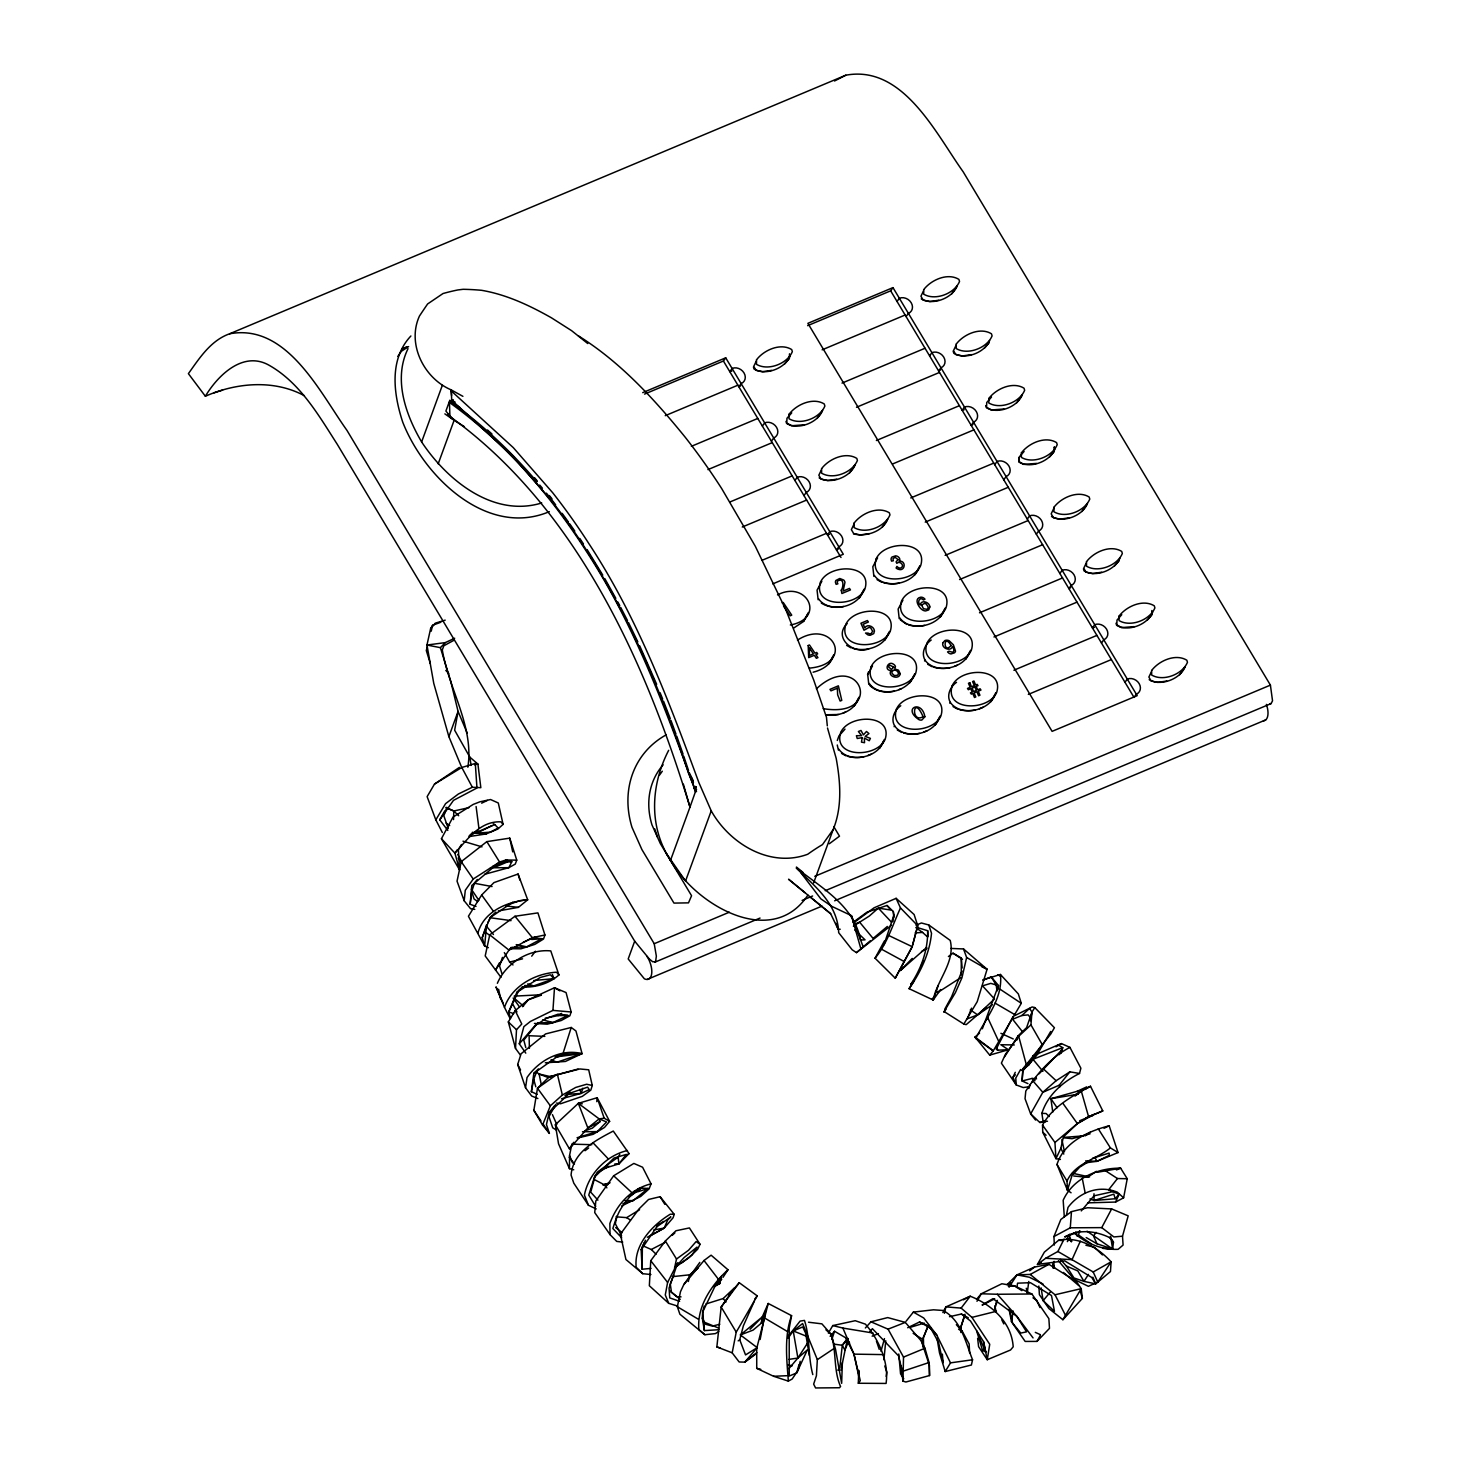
<?xml version="1.0" encoding="UTF-8"?>
<svg xmlns="http://www.w3.org/2000/svg" width="1461" height="1461" viewBox="0 0 1461 1461"><rect width="100%" height="100%" fill="white"/><g stroke="black" fill="none" stroke-linecap="round" stroke-linejoin="round"><path stroke-width="1.5" d="M870.957 1321.821L887.722 1317.585L905.309 1322.388L921.434 1341.161L929.415 1365.378L929.543 1375.55L905.875 1382.015L902.971 1381.138L903.519 1357.105L888.069 1329.163L870.957 1321.821L865.35 1327.976M858.867 1371.002L858.849 1376.755L853.973 1354.146L842.906 1328.067L832.77 1325.584L828.35 1333.126M573.753 1169.786L569.461 1168.69L569.553 1155.541L571.434 1146.155L573.789 1142.283M651.04 1268.404L642.128 1269.225L642.365 1246.763L644.301 1242.635M453.549 819.584L453.805 811.001L445.861 807.476M469.018 836.587L486.203 833.939L497.872 829.026L503.095 824.369L498.292 802.984L490.567 799.532L479.938 801.797L473.236 804.408L452.965 817.119L441.441 838.705L459.594 869.971L458.37 849.699L461.493 844.476M498.329 910.933L518.399 907.354L527.695 899.812L518.071 874.025L493.946 882.608L481.673 894.972L468.415 916.266L484.632 945.961L486.623 924.685L482.24 937.615L484.632 945.961L488.376 947.678M832.77 1325.584L855.233 1320.707L865.387 1324.141C879.102 1339.774 889.073 1362.492 886.078 1383.439L858.319 1383.257L858.758 1370.345M800.208 1361.323L798.163 1370.108L792.172 1379.001L788.337 1381.12C786.822 1359.734 783.954 1336.505 791.57 1315.649L768.23 1303.468L762.277 1316.927L761.254 1323.209L753.072 1330.113L740.38 1334.952L757.218 1347.645L744.781 1362.127L739.156 1361.981L732.18 1352.831L716.858 1346.914L721.168 1307.029L734.536 1287.798L723.14 1298.555L705.9 1303.979M520.353 1055.006L515.514 1048.432L516.5 1029.713L521.778 1023.997L515.203 1010.628L528.316 999.762L554.504 987.727L566.064 992.567L571.16 1011.98L569.863 1015.797L561.261 1020.508L547.254 1024.179L534.434 1023.449M676.443 1266.431L689.208 1257.537L697.573 1249.301L700.056 1244.315L689.409 1227.934L675.95 1230.765L665.358 1240.992L650.748 1260.697L649.341 1285.753L668.718 1303.34L677.63 1306.061M718.885 1329.711L704.403 1330.587L702.303 1318.114L702.704 1310.608M788.063 1338.239L793.232 1330.916L802.619 1323.538L817.338 1359.661L816.407 1375.805L813.649 1384.133L815.585 1387.95L839.491 1387.749L840.568 1386.507C833.354 1370.491 836.623 1351.279 831.09 1334.313L821.904 1323.849L808.499 1322.223M451.595 395.474L451.175 389.868C423.854 378.308 406.688 343.828 419.453 316.051A156.82 18.536 -61.5 0 1 427.616 303.961L443.012 293.533A124.97 60.321 -27.2 0 1 457.932 289.935L463.155 289.296A159.706 94.015 -6.2 0 1 481.527 290.301C506.456 294.519 529.594 305.459 551.454 317.822L571.616 330.679L587.76 343.554M1050.696 1031.448L1037.712 1053.6L1022.81 1070.913L1022.079 1080.976L1027.941 1083.624M525.777 1053.144L519.276 1043.775L523.878 1026.645L530.361 1021.476L552.934 1010.391L554.504 987.727L559.928 990.868M1022.81 1070.913L1022.079 1080.976L1032.069 1078.437L1036.561 1078.821M842.358 1362.638L841.646 1383.33L835.546 1349.325L831.09 1334.313L825.94 1329.857M1054.331 1245.046L1053.947 1236.554L1070.274 1227.806L1071.479 1211.626L1087.587 1207.736L1111.638 1208.923L1128.184 1215.844L1122.505 1236.207L1123.089 1245.064L1118.122 1249.319C1102.051 1250.068 1085.87 1243.384 1073.999 1232.828M1028.434 1065.288L1042.259 1044.597L1030.936 1024.855L1031.959 1012.071L1034.79 1007.579L1054.422 1027.722L1050.806 1033.986L1021.586 1070.493L1028.434 1065.288L1037.712 1053.6L1032.872 1057.855M1053.564 1267.965L1054.111 1261.354M979.564 1033.073L975.017 1037L989.718 1055.116L993.261 1050.861L975.784 1038.406C985.791 1018.116 1003.196 998.502 1000.42 974.469L983.034 979.838M476.012 906.423L470.15 904.286L471.793 885.476L499.589 862.045L505.78 860.018L516.756 860.127L509.743 838.139L486.842 841.627L461.238 861.661L457.037 881.166L464.196 900.798L470.552 908.669L474.77 909.363M998.119 989.334L998.466 985.518L991.215 976.843L982.979 980.148M596.782 1101.667L597.165 1097.722L578.319 1103.347L555.344 1124.733L558.54 1143.78L569.461 1168.69M883.905 1359.807L885.768 1340.76M464.196 900.798L465.274 890.297L473.218 879.029L499.589 862.045L486.842 841.627M883.996 944.664L893.895 915.243L893.292 911.5L887.01 905.473L866.939 912.212L853.078 922.348M916.266 927.224L927.662 930.73C927.918 950.198 921.361 968.333 910.751 984.385L913.636 980.952M847.398 1338.495L842.285 1345.271L839.892 1367.039L837.884 1370.29M470.15 904.286L471.72 891.612L474.515 882.901L477.327 879.467M1103.073 1248.425L1112.625 1249.045L1113.465 1242.179L1110.835 1238.197C1096.554 1230.892 1079.095 1228.756 1064.722 1236.937L1080.428 1231.367M537.173 1094.307L531.366 1091.714L533.831 1073.324L538.433 1068.904M525.54 1087.769L527.037 1077.524C538.999 1060.156 560.823 1048.341 582.081 1053.618L575.944 1030.973L571.233 1027.467L545.61 1033.913L521.084 1053.783L517.687 1064.485L525.54 1087.769L531.676 1096.024L537.885 1098.526M892.908 921.562L893.895 915.243M886.206 1376.445L886.882 1372.189L884.782 1365.962M976.569 1299.267L981.281 1293.77L997.297 1294.263L1016.746 1316.251L1026.553 1331.848L1020.746 1333.089L1011.505 1321.767L1013.185 1311.047M1016.893 1287.451L1017.568 1283.178L1030.407 1282.685L1051.482 1295.505L1054.458 1311.302L1043.117 1300.674L1041.109 1287.871M554.413 1105.904L549.226 1112.533L546.432 1124.532L549.391 1133.389L542.561 1125.061L533.849 1110.323L537.484 1088.244L549.172 1076.848L579.871 1068.959L588.692 1069.799L592.271 1085.468L590.81 1090.125L582.318 1096.353L560.604 1103.749L556.477 1103.073M961.265 975.035L961.301 958.014L953.01 953.193L948.408 956.553M1059.408 1054.641L1062.731 1047.665L1058.111 1044.907L1032.744 1055.993M807.878 895.118C771.371 949.997 694.705 904.067 670.544 860.255L689.994 807.093L689.519 805.595C663.075 719.433 629.691 634.567 580.857 558.431A370.747 179.374 67.2 0 0 546.962 510.711C519.002 475.19 486.641 442.957 449.915 416.513L449.458 402.469L451.102 400.862L454.791 402.159M679.602 1301.313L669.741 1297.898L669.065 1288.145L677.74 1262.688L667.604 1282.429L665.285 1294.957L668.718 1303.34M791.57 1315.649L789.214 1328.305L789.232 1376.043L796.738 1372.883L807.367 1349.873L797.889 1358.036L788.922 1368.628M1030.334 1020.764L1031.959 1012.071L1029.585 1008.4L1021.823 1015.523L1012.619 1019.248L1022.463 1031.74M531.366 1091.714L533.703 1079.295L536.972 1070.931M1087.623 1202.86L1115.601 1202.056L1123.619 1197.819L1127.235 1178.735L1120.66 1168.179C1097.595 1167.814 1073.086 1178.388 1063.17 1200.266L1064.32 1216.958M760.14 1339.481L765.601 1310.919L761.254 1323.209M840.897 1370.272L846.923 1341.417M688.35 1281.498L689.629 1274.814L698.048 1268.166M732.18 1352.831L736.234 1332.122L757.236 1295.87L739.266 1282.721L729.002 1294.446M467.849 767.244C474.314 726.701 448.783 689.336 442.299 649.926L443.834 645.78L454.079 640.21M634.841 1190.825C626.623 1200.558 616.962 1210.694 615.373 1223.825L621.619 1235.915M1066.384 1215.315L1068.009 1207.407C1079.624 1192.03 1099.147 1184.67 1117.391 1192.213L1123.619 1197.819M718.775 1331.519L715.397 1333.601L704.896 1334.715L679.876 1314.188L677.356 1306.755L680.479 1291.688L683.821 1284.566L699.819 1262.395M509.98 948.719L520.938 948.81L534.89 944.354L543.51 939.058L544.935 934.985L537.922 912.888L514.984 916.266L489.745 934.839L485.198 955.951L500.977 977.336M700.056 1244.315L696.13 1241.558L688.533 1250.269L676.516 1259.017L674.507 1268.258L684.058 1257.592L697.025 1247.091L692.021 1254.926L682.177 1262.487L676.461 1264.313M906.149 1321.164L913.344 1312.106L933.506 1309.805L943.149 1310.48C961.484 1320.58 965.411 1342.002 972.551 1359.771L971.401 1365.012L945.212 1371.55L939.514 1352.923L937.031 1338.349M1079.551 1230.655L1078.583 1235.056L1090.801 1243.64M440.82 622.24L432.584 625.271L430.593 628.723L426.959 645.031L433.771 683.401L448.874 736.636L461.603 767.171M1042.533 1125.098L1054.952 1142.465L1055.956 1158.664L1060.85 1148.328L1063.407 1136.895L1077.36 1123.582L1088.609 1116.807L1102.781 1110.908L1090.49 1086.253C1072.739 1095.768 1052.377 1106.689 1042.533 1125.098L1042.734 1132.202L1055.956 1158.664L1060.43 1159.431M1028.781 1281.48L1027.266 1292.985M431.214 631.189L432.584 625.271M788.337 1381.12L773.6 1376.28L756.725 1368.336L756.725 1348.32L768.23 1303.468M950.928 948.426L963.529 948.956L966.634 957.485L961.941 977.811L955.403 992.622L943.788 1012.144L945.943 1009.387M944.409 1313.311L945.906 1306.883L970.214 1296.217C991.891 1304.71 1011.578 1322.333 1013.203 1346.805L1010.555 1349.982L987.252 1359.716L978.596 1346.695L977.628 1338.331M754.424 1300.947L743.357 1325.839L739.741 1339.774L745.548 1354.913L757.218 1347.645M704.403 1330.587L702.704 1311.978L704.257 1305.915M789.89 356.338C784.922 368.537 765.491 375.934 754.059 369.049L753.438 366.967M822.433 410.76C817.466 422.941 798.035 430.356 786.602 423.453L785.981 421.389M854.977 465.164C850.01 477.363 830.578 484.76 819.146 477.875M887.521 519.586C882.681 531.731 865.569 537.173 853.498 533.849M957.083 286.173C952.115 298.373 932.684 305.769 921.252 298.884M989.645 340.577C984.677 352.777 965.246 360.173 953.814 353.288L953.193 351.206M1022.207 394.981C1017.24 407.181 997.808 414.577 986.376 407.692L985.755 405.61M1018.938 457.585L1018.938 462.096C1030.37 468.981 1049.802 461.585 1054.769 449.385L1054.148 447.322M938.236 985.426L933.214 1000.018L909.071 988.677L914.33 980.641M1087.331 503.789C1082.364 515.989 1062.932 523.385 1051.5 516.5M1185.017 667.001C1180.05 679.201 1160.618 686.597 1149.186 679.712M1069.927 1047.373C1051.555 1056.833 1036.872 1073.798 1025.786 1091.093L1025.038 1098.69L1030.662 1113.903L1039.812 1122.486L1043.099 1121.391L1041.876 1113.337C1047.61 1094.983 1062.823 1081.87 1079.515 1073.451L1080.884 1068.228L1069.927 1047.373L1061.435 1043.592L1058.111 1044.907M884.38 941.03L875.048 958.197L895.246 978.194L912.23 946.71L917.745 925.744L914.111 914.513L896.104 898.332L874.08 907.792L854.192 922.421M427.324 646.693L426.302 650.529L430.338 663.604M822.598 410.431L817.119 418.412M855.142 464.835L849.626 472.889M887.685 519.258L882.17 527.293M957.247 285.845L951.768 293.844M1022.371 394.653L1016.856 402.706M1087.495 503.461L1081.98 511.514M1120.057 557.865C1115.181 570.283 1095.622 577.844 1084.062 570.904L1083.441 568.822M1017.002 1039.958L1018.098 1035.831L1026.608 1027.613L1031.959 1012.071M1152.619 612.269C1147.743 624.669 1128.184 632.248 1116.624 625.308L1116.003 623.226M1185.181 666.673L1179.666 674.726M935.058 995.745L932.264 998.849L933.214 1000.018C937.085 979.765 955.585 961.959 950.216 940.409L928.776 924.977L921.416 922.987L915.974 925.178M912.595 944.865L917.745 925.744L900.487 907.938L896.104 898.332M880.983 1351.297L884.471 1338.605M796.738 1372.883L798.966 1364.811M668.663 750.315C650.748 784.941 648.41 826.816 670.544 860.255M689.994 807.093L695.765 790.785L688.496 773.179C662.929 695.126 630.476 618.825 586.08 549.519A388.918 188.177 67.2 0 0 550.523 499.461L512.172 455.558L451.741 400.259L451.175 389.868L462.9 396.333M561.481 1098.782L581.259 1093.358L582.775 1088.226M813.631 882.901L833.135 829.611C842.413 806.929 840.459 781.891 836.167 758.296L827.51 727.998M704.896 1334.715L698.906 1329.674C696.66 1306.627 711.635 1284.749 727.98 1269.755L711.105 1255.182L704.019 1260.514L683.821 1284.566M1071.077 1192.797L1067.461 1190.258L1071.972 1175.63L1079.624 1167.211L1090.436 1160.491M563.362 1052.358L571.233 1027.467M598.919 1170.827L594.408 1177.219L588.765 1195.098L595.686 1206.384M1060.905 1053.381L1062.731 1047.665L1032.945 1059.28L1042.898 1071.351M964.351 1316.58L961.028 1326.862L961.338 1331.026M650.912 1274.522L642.767 1273.7L625.929 1259.528L620.377 1234.198L638.968 1208.959L648.538 1199.481L660.116 1196.705L674.215 1214.328L673.101 1217.743L664.207 1228.08L650.529 1235.696M616.926 1216.045L612.835 1228.5L621.729 1237.814M502.438 957.393L499.571 966.086L501.927 973.574M831.82 1339.536L834.56 1331.263L845.718 1337.801L849.571 1342.951M965.027 1314.206L960.388 1328.195L960.863 1332.505M994.667 1309.038L997.388 1300.838M694.285 788.465L696.148 786.767L694.285 788.465L695.381 791.88M998.466 985.518L982.358 1028.763M446.829 807.33L443.834 815.804L448.29 828.551M807.641 614.405L803.55 621.473L793.816 627.974M832.971 656.72C830.305 665.339 821.429 670.161 813.12 672.206M863.396 591.011C857.37 606.571 834.907 611.812 821.319 603.064M858.301 699.034C853.808 711.58 838.377 716.511 826.159 715.013M867.542 674.635L868.583 671.713M888.726 633.325C883.649 646.876 865.989 652.117 852.932 648.337M919.152 567.617C914.129 581.186 896.433 586.409 883.357 582.629M883.631 741.348C878.536 754.88 860.894 760.122 847.855 756.36M914.056 675.639C907.719 691.784 882.353 697.682 869.861 685.483M944.482 609.931C939.386 623.482 921.727 628.723 908.687 624.943M939.386 717.935C934.291 731.486 916.65 736.709 903.592 732.965M969.812 652.245C964.717 665.778 947.057 671.019 934.017 667.257M995.142 694.541C990.047 708.092 972.387 713.315 959.347 709.571M808.39 612.506L803.623 621.363M833.72 654.82L828.88 663.787M864.145 589.093L859.305 598.079M837.299 740.471L838.943 735.906L845.006 729.13M859.05 697.134L854.265 705.992M889.475 631.426L884.69 640.283M919.9 565.699L915.061 574.684M884.38 739.449L879.595 748.306M914.805 673.74L909.966 682.707M945.23 608.013L940.391 616.999M940.117 716.054L935.296 725.021M970.542 650.328L965.721 659.313M995.872 692.642L991.051 701.627M927.863 1325.821L923.425 1338.039L923.589 1346.841M541.721 502.968C493.252 517.851 446.902 480.158 421.626 441.934L442.336 385.339M438.19 463.831L454.115 420.311L464.415 426.685M448.874 736.636L458.078 711.416L450.7 681.155L440.4 647.661L445.295 642.621L454.681 638.22M825.228 890.699L1271.088 703.599L1272.531 700.823L1270.413 685.118L963.164 171.795C935.807 133.499 903.062 64.613 845.809 75.205L229.633 333.784C210.749 340.413 199.445 358.164 188.396 373.651L205.362 396.241C217.689 375.605 242.727 350.786 268.605 364.976C299.907 382.453 318.535 415.107 337.308 444.381L634.695 941.176L628.193 958.964L644.392 978.833A16.327 7.889 67.2 0 0 651.588 974.323A16.327 7.889 67.2 0 0 648.118 958.197L646.894 956.316M685.629 880.782L711.233 810.855L698.924 782.694C668.736 700.696 637.58 617.729 589.221 544.149A399.821 193.436 67.2 0 0 552.66 492.704L513.286 447.632L451.449 391.11M1028.818 1088.536L1030.389 1084.281M516.756 860.127L515.276 864.072L508.848 867.67L484.632 874.299M622.733 1242.142L616.725 1241.412L610.041 1234.618L594.718 1212.575L595.814 1200.96L613.657 1175.776L633.855 1163.431L642.584 1167.229L651.04 1183.83L649.122 1188.852L640.722 1196.431L621.71 1205.946M497.361 983.308C505.871 963.237 528.845 948.719 550.779 950.91L558.924 974.962C549.208 983.637 534.927 987.91 522.107 986.924M482.24 937.615L490.019 917.691L495.827 912.066M673.758 1275.051L670.27 1284L671.457 1292.145L680.242 1299.34M971.528 1008.145L967.383 1018.792L977.592 1014.884L992.439 1004.73M510.51 1018.317L508.738 1011.962L518.728 990.503L523.056 986.65M1067.425 1185.802L1067.461 1190.258L1056.997 1164.454C1063.918 1142.192 1088.153 1131.216 1109.173 1125.792L1118.03 1152.565L1096.974 1161.312L1084.793 1162.919M961.941 970.981L951.586 996.767L944.865 1009.003M1053.947 1236.554L1060.85 1219.442L1071.479 1211.626M542.561 1125.061L550.359 1105.813L562.357 1095.038L575.671 1087.459L586.646 1084.245L592.271 1085.468M875.048 958.197C887.284 943.569 892.598 924.959 900.487 907.938M521.376 988.239L516.865 992.329L508.738 1011.962L513.706 1013.624M477.93 933.104C483.664 911.445 507.168 901.62 527.695 899.812L520.116 900.615L507.789 904.816M647.333 1237.266L664.207 1228.08L667.695 1219.953L670.855 1216.903L656.884 1226.71L641.16 1249.703L642.128 1269.225M995.635 1303.869L997.206 1300.308M1115.601 1202.056L1119.035 1194.294L1108.643 1189.784L1117.464 1178.534L1127.235 1178.735M510.163 1018.573L504.483 1007.341C511.715 986.266 535.073 973.391 556.513 972.222L558.924 974.962M923.261 1347.225L922.475 1339.207L928.685 1325.237M1080.318 1241.211L1072.027 1259.656L1045.656 1258.286L1037.438 1264.422L1064.685 1260.843L1091.824 1277.498L1095.677 1283.89L1110.47 1271.545L1111.109 1261.829C1097.978 1247.493 1078.638 1236.116 1058.622 1240.279L1044.359 1252.132L1037.438 1264.422L1041.218 1262.761M641.16 1249.703L645.488 1240.243M1029.366 1086.728L1023.211 1087.55L1016.217 1084.939L1012.966 1077.287L1015.267 1072.319M702.704 1311.978L714.721 1286.831L721.369 1276.457L719.889 1283.47L714.155 1286.794M848.531 1342.02L844.805 1349.836L842.285 1345.271L834.377 1344.193M511.825 861.716L507.223 862.027L505.78 860.018L511.825 861.716L508.848 867.67L490.512 867.816M1045.656 1258.286L1057.892 1251.493L1064.028 1239.184M975.784 1038.406L975.017 1037L993.261 1050.861L1021.294 1003.323L1018.354 993.955L1000.42 974.469M784.539 364.063L789.378 358.566L789.488 353.818M818.142 599.74L817.064 590.134L821.849 581.277M984.294 348.302L989.134 342.805M873.879 576.346L872.82 566.74L877.586 557.865M899.209 618.66L898.15 609.054L902.916 600.179M868.784 684.369L867.724 674.763L872.491 665.906M838.377 750.077L837.263 745M924.539 660.975L924.996 660.08C920.96 653.03 924.977 644.319 931.187 640.028M894.114 726.683L894.589 725.788C890.534 718.739 894.552 710.028 900.761 705.736M1049.418 457.11L1054.258 451.613L1054.385 446.865M949.869 703.289L950.326 702.394C946.29 695.345 950.307 686.633 956.517 682.342M1114.542 565.918L1119.272 560.64M1147.104 620.322L1151.834 615.044L1151.834 610.534M920.905 966.196L923.717 960.827M1070.274 1227.806L1101.74 1227.624L1111.638 1208.923M942.856 1312.544L945.906 1306.883L961.137 1308.106L971.949 1317.384L989.736 1344.303L987.252 1359.716L983.527 1341.618L970.506 1320.981L961.411 1314.005L949.504 1316.69M499.461 962.817L495.498 970.049L508.994 950.125L512.3 947.404M1013.021 1016.673L996.183 1049.089L997.553 1050.167L1008.382 1049.728L1000.803 1044.725L1014.299 1044.944M1066.932 1238.873L1069.032 1235.02M1009.661 1310.042L1012.583 1323.301L1025.165 1341.435L1037 1341.399L1040.232 1335.518M912.011 946.984L895.246 978.194M447.796 830.432L439.743 819.822L444.801 810.892M1020.6 1069.525L1015.779 1078.035L1016.217 1084.939L1001.388 1063.151L1005.332 1054.458L1018.701 1036.287L1030.936 1024.855M976.971 1301.276L981.281 1293.77L1001.862 1283.762L1014.427 1285.826L1031.904 1293.989L1048.87 1318.644L1049.491 1328.359L1037 1341.399M1038.844 1286.045L1039.41 1294.702L1048.87 1308.526L1062.896 1319.721L1081.213 1288.657L1076.337 1281.461L1048.907 1264.331L1034.534 1267.052L1016.966 1274.869L1007.086 1284.639L1010.738 1282.849M487.645 922.914L491.736 915.828M459.375 767.409L434.501 784.082L427.123 796.629L435.816 819.858L442.318 832.496M944.244 1011.633L963.84 1024.051L977.226 1001.662L987.088 969.264L963.529 948.956M435.816 819.858L445.568 803.66L458.352 794.017L472.341 787.242L480.833 787.68L477.911 764.085L469.858 757.163L454.645 730.208L458.078 711.416L467.21 733.093M656.884 1226.71L658.674 1223.734M599.96 1170.188L618.167 1157.13L619.774 1154.464M515.514 1048.432L508.318 1021.915L515.203 1010.628M945.212 1371.55L950.508 1362.857L972.551 1359.771M1067.461 1190.258L1067.005 1181.072C1075.04 1163.047 1096.316 1159.468 1110.415 1147.908L1118.03 1152.565M1009.113 1287.141L1016.966 1274.869L1030.224 1274.449L1048.907 1264.331M1096.006 1232.335L1093.577 1236.134L1096.955 1243.768L1112.625 1249.045L1110.616 1236.316M555.344 1124.733L569.406 1148.821L572.803 1143.525M1088.463 1274.394L1083.971 1281.37L1073.963 1277.973L1066.384 1266.066L1060.412 1259.473M789.013 1359.369L797.889 1358.036L808.463 1341.655M1004.62 1056.687L1018.098 1035.831M408.021 348.668C393.082 378.892 405.574 414.65 421.626 441.934M722.994 1277.352L727.98 1269.755M1058.385 1260.715L1074.2 1279.452L1088.39 1286.319L1097.759 1282.064L1111.109 1261.829L1093.193 1271.965L1057.892 1251.493M1067.334 1241.649L1069.799 1238.015L1069.635 1234.344M756.268 361.141L753.73 366.419L756.049 370.29L762.605 371.733L771.645 370.363M923.462 290.976L920.923 296.254L923.242 300.126L929.799 301.569L938.839 300.199M821.356 469.967L818.817 475.245L821.137 479.117L827.693 480.559L836.733 479.19M956.024 345.38L953.485 350.658L955.804 354.53L962.361 355.973L971.401 354.603M853.9 524.371L851.361 529.649L853.681 533.521L860.237 534.963L869.277 533.612M1053.71 508.592L1051.171 513.87L1053.491 517.742L1060.047 519.185L1069.105 517.815M1086.272 562.996L1083.733 568.274L1086.053 572.146L1092.609 573.589L1101.667 572.219M1151.414 671.804L1148.857 677.082L1151.177 680.954L1157.733 682.397L1166.791 681.027M410.888 335.993C388.863 359.333 393.539 394.141 402.706 422.065C423.927 476.633 486.933 537.995 549.318 511.66M397.812 356.411L401.465 351.206L408.623 346.586M985.682 1020.728L987.983 1017.404M439.743 819.822L453.494 800.354L476.962 788.009L475.3 763.427L461.804 767.482L434.501 784.082M933.214 1000.018L939.167 991.581L961.119 977.446M457.384 849.663L454.901 853.133L459.594 869.971M659.66 774.896L662.308 771.207M644.538 394.105L723.414 361.013L725.715 357.817L843.307 554.267L772.741 583.889M762.386 426.046L764.706 422.85A9.095 7.634 35.8 0 1 776.558 427.324A9.095 7.634 35.8 0 1 773.746 437.953L771.426 441.167M807.641 325.657L890.662 290.83L892.981 287.616L1137.206 695.655L1052.103 731.358L807.878 323.338L892.981 287.616M897.036 301.477L899.355 298.263A9.095 7.634 35.8 0 1 911.207 302.756A9.095 7.634 35.8 0 1 908.395 313.385L906.076 316.58M794.93 480.468L797.249 477.254A9.095 7.634 35.8 0 1 809.102 481.728A9.095 7.634 35.8 0 1 806.289 492.375L803.97 495.571M929.598 355.881L931.917 352.667A9.095 7.634 35.8 0 1 943.769 357.16A9.095 7.634 35.8 0 1 940.957 367.788L938.638 370.984A9.095 7.634 35.8 0 0 940.391 369.943M994.722 464.689L997.041 461.475A9.095 7.634 35.8 0 1 1008.894 465.968A9.095 7.634 35.8 0 1 1006.081 476.596L1003.762 479.792M1027.284 519.093L1029.603 515.879A9.095 7.634 35.8 0 1 1041.456 520.372A9.095 7.634 35.8 0 1 1038.643 531L1036.324 534.196M1059.846 573.497L1062.165 570.283A9.095 7.634 35.8 0 1 1074.018 574.776A9.095 7.634 35.8 0 1 1071.205 585.404L1068.886 588.6A9.095 7.634 35.8 0 0 1070.639 587.559M1101.466 643.004L1103.767 639.808A9.095 7.634 35.8 0 0 1106.58 629.18A9.095 7.634 35.8 0 0 1094.727 624.687L1092.408 627.901A9.095 7.634 35.8 0 1 1094.472 627.353M1124.97 682.305L1127.289 679.091A9.095 7.634 35.8 0 1 1139.142 683.584A9.095 7.634 35.8 0 1 1136.329 694.212L1134.028 697.408L890.662 290.83M555.673 1104.553L548.952 1116.624L552.715 1127.801L556.477 1130.083M847.161 623.591C832.587 637.708 853.699 654.966 868.875 648.812M816.389 688.825C860.219 648.1 885.384 718.812 823.255 708.658M833.135 829.611L822.488 844.604L819.658 846.284A108.625 35.009 -45.1 0 0 807.696 854.265C770.166 868.181 729.66 843.855 711.233 810.855M597.64 1172.288L595.321 1175.411L590.719 1192.139L597.933 1200.138M858.319 1383.257L860.292 1380.645L853.973 1354.146L845.718 1337.801M531.713 956.17L535.438 951.221M754.753 1299.121L757.236 1295.87M961.137 1308.106L970.214 1296.217L963.42 1299.797M788.319 1336.103L800.098 1321.109L804.463 1320.415C810.216 1338.075 807.915 1356.776 812.809 1374.6M603.539 1168.599L618.88 1163.906L626.367 1154.391L613.985 1158.062L594.408 1177.219M869.916 1331.793L872.381 1328.67L898.57 1355.899L901.985 1370.29M1035.575 1120.076L1030.662 1113.903L1042.825 1092.298L1059.225 1085.194L1069.854 1071.844L1079.515 1073.451M739.266 1282.721L721.168 1307.029L736.234 1332.122M982.559 1350.494L984.166 1348.503L976.624 1330.825L982.559 1350.494L985.737 1351.991L983.527 1341.618M538.013 1022.609L523.787 1040.104L525.796 1047.574M909.071 988.677C920.503 972.35 929.653 953.357 931.515 933.287L928.776 924.977M522.6 1006.702L528.316 999.762L541.118 995.233M1031.85 1082.528L1036.196 1077.287M1039.118 1073.798L1062.457 1049.217M1043.117 1300.674L1050.349 1292.035M609.621 1121.354L604.178 1118.195L597.165 1097.722L609.621 1121.354L604.489 1127.454L593.148 1134.32L577.643 1138.009M430.593 628.723L435.268 623.19L445.203 620.14M1081.268 1210.913L1094.033 1195.828L1113.392 1191.5M1089.961 1198.951L1094.07 1200.522L1115.218 1198.732L1119.035 1194.294M519.276 1043.775L534.909 1025.732L546.341 1018.372L558.047 1014.19L568.019 1015.45L552.952 1022.554L537.958 1022.937M830.14 1336.304L834.56 1331.263M569.406 1148.821L587.852 1127.965L599.156 1118.889L604.178 1118.195M842.285 1345.271L848.257 1338.532M937.852 992.64L940.647 989.535M1062.896 1319.721L1082.382 1298.372L1081.213 1288.657L1055.025 1294.775L1030.224 1274.449M651.04 1183.83C630.933 1188.925 616.834 1204.248 609.858 1223.551L610.041 1234.618M1012.966 1077.287L1015.34 1074.803M577.058 1137.754L597.257 1131.599L606.589 1121.957L599.156 1118.889L578.319 1103.347L587.852 1127.965L600.051 1121.61L599.156 1118.889M1022.864 1068.941L1037.712 1053.6M503.095 824.369L500.831 821.831C479.792 820.991 467.611 839.454 454.901 853.133L441.441 838.705M912.23 958.434L900.25 970.652L926.767 947.385M614.825 1163.906L618.88 1163.906L629.052 1153.606L613.273 1131.051C595.175 1140.621 573.059 1151.98 571.068 1175.046L573.789 1183.154L588.454 1205.288L596.216 1208.923M750.041 1329.291L762.277 1316.927L740.38 1334.952M716.767 1284.146L721.752 1279.252M537.009 481.874C511.569 451.96 482.769 424.841 450.919 401.848L453.22 399.657M549.226 1112.533L569.352 1093.394L587.578 1087.148L589.276 1089.596L581.259 1093.358L568.457 1094.307M791.752 412.842L786.949 418.284L786.822 423.014L791.424 425.772L804.189 424.786M991.526 397.063L986.723 402.505L986.595 407.254L991.197 409.993L1003.963 409.007M1024.088 451.467L1019.285 456.909L1019.157 461.658L1023.759 464.397L1036.543 463.411M1121.774 614.679L1116.971 620.121L1116.861 624.87L1121.445 627.609L1134.229 626.623M629.18 1196.669L641.543 1188.049L637.982 1188.797M469.255 835.747L472.104 833.117M627.426 1150.537C606.571 1155.322 588.418 1173.987 584.418 1195.08L588.454 1205.288M1075.04 1096.097L1086.783 1086.856L1077.104 1091.33L1050.879 1098.69L1052.778 1112.113M672.115 1235.403L674.854 1232.956M887.01 905.473L890.9 910.057L878.317 908.121L869.35 916.01L853.37 926.183M891.356 925.288L856.475 952.627L852.201 949.814L838.687 932.684C837.737 904.03 815.019 886.389 796.227 868.053M1069.854 1071.844L1056.12 1080.72L1042.825 1092.298L1032.525 1080.446M986.467 1007.213L966.178 1024.654L963.84 1024.051M856.475 952.627L870.245 940.847M600.051 1121.61L592.417 1128.093L584.455 1131.033M873.66 937.962L887.357 926.438M1054.952 1142.465L1077.36 1123.582L1093.832 1114.469M622.952 1203.608L633.179 1200.595L648.173 1188.45L641.05 1188.122L630.714 1195.792M756.78 1352.612L744.781 1362.127L755.684 1354.091M564.932 1095.75L569.918 1091.878M634.695 941.176L649.305 958.964L652.702 961.776L655.587 961.648L656.354 956.151L654.218 943.715L346.969 430.392C319.63 392.078 286.886 323.21 229.633 333.784M1029.658 1270.814L1034.534 1267.052M478.094 829.939L472.889 833.921L494.786 824.588L498.146 828.058L490.293 832.131L476.651 833.172L472.396 832.259M585.039 1150.72L588.673 1147.999M829.337 843.746L839.491 836.167L833.756 826.597M533.831 1073.324L556.257 1057.344L565.754 1054.093L582.081 1053.618L565.407 1061.453L545.282 1062.786M738.17 1340.869L739.741 1339.774M1085.158 1135.854L1090.399 1132.147M1087.477 1177.365L1096.371 1171.302M490.019 917.691L512.975 902.131M523.257 942.235L535.42 936.939M817.338 1359.661L833.811 1348.667M507.223 862.027L494.987 867.213M625.856 1155.669L629.052 1153.606M516.865 992.329L540.296 977.446L550.322 974.779L553.993 978.633L533.685 985.919L524.609 985.499M834.541 80.994L845.809 75.205M545.227 1018.207L558.047 1015.596L561.718 1013.35M616.104 1216.812L626.641 1217.634L639.589 1209.745M656.519 1225.724L663.678 1221.451M1055.956 1046.807L1061.435 1043.592M597.421 1172.927L608.963 1166.17M1084.993 1089.431L1090.49 1086.253M982.102 1304.965L992.987 1298.665L1016.746 1316.251L1033.055 1337.911M921.526 951.513L926.968 948.518M476.651 833.172L492.083 825.575M510.747 947.568L526.69 946.819L541.83 938.711L532.334 937.652L508.994 950.125L489.745 934.839M797.469 640.101C832.825 617.492 855.489 663.933 809.431 668.134M643.169 1245.904L651.296 1249.502L664.865 1242.471M982.541 1305.002L994.704 1298.811M1014.738 1015.614L1032.16 1006.958L1034.79 1007.579M1085.651 1160.911L1096.974 1161.312L1109.228 1155.377L1109.118 1153.094L1092.518 1158.263M907.683 1327.739L919.517 1322.004L927.132 1325.237L936.757 1335.044L950.508 1362.857M1104.059 1128.276L1109.173 1125.792M481.655 803.166L487.408 800.427M1085.998 1117.829L1102.781 1110.908M451.741 400.259L454.773 401.939M642.712 392.644L725.715 357.817M665.248 415.673L737.933 385.174M822.123 349.836L905.126 315.01M691.382 446.317L757.821 418.43M842.011 383.092L925.032 348.248M707.928 469.62L772.285 442.61M856.493 407.272L939.514 372.427M729.897 502L792.172 475.866M876.381 440.51L959.402 405.683M742.279 527.019L806.636 500.046M892.927 463.831L973.884 429.863M762.167 560.257L826.524 533.302M910.751 497.945L993.772 463.1M925.233 522.125L1008.254 487.28M782.219 602.9L783.242 602.48L791.734 615.154L790.145 615.83L783.534 605.95M945.139 555.363L1028.142 520.536M959.603 579.542L1042.624 544.716M979.509 612.798L1062.512 577.953M993.973 636.978L1076.994 602.133M843.234 713.005L845.572 712.018M898.99 689.592L901.327 688.624M954.745 666.198L957.083 665.23M1013.879 670.215L1096.901 635.389M867.944 755.501L871.45 754.04M923.699 732.107L927.205 730.628M979.454 708.713L982.961 707.234M1028.343 694.395L1111.364 659.568M654.218 943.715L729.295 912.212M814.781 876.326L1270.413 685.118M654.893 962.178L760.049 918.056M802.107 900.414L812.608 895.995M647.241 979.436L822.013 906.094M834.633 900.798L1265.756 719.871M1116.46 1169.932L1120.66 1168.179L1097.174 1172.306M797.889 1358.036L793.232 1330.916L802.728 1326.935L805.614 1333.126L809.303 1355.461M903.519 1357.105L924.959 1348.229L921.434 1341.161M872.144 1336.176L878.426 1333.601M492.667 866.501L505.78 861.15M1079.642 1120.751L1093.029 1115.346L1088.847 1116.131M713.79 1285.881L719.889 1283.47L717.661 1279.818M888.069 1329.163L905.309 1322.388M205.362 396.241C236.372 382.672 273.773 379.239 304.399 395.712M853.845 924.411L859.616 922.147L873.313 938.692M550.596 1061.453L556.878 1062.257L582.081 1053.618L555.07 1056.997M903.519 1371.021L929.05 1362.529L924.959 1348.229M402.232 348.649L406.487 347.28M549.172 1076.848L578.045 1069.032M1078.236 1094.179L1050.879 1098.69L1057.107 1107.748M214.091 392.826L222.602 390.124M637.453 1191.866L648.173 1188.45M777.508 594.919C806.746 579.542 826.433 618.295 790.346 624.998M610.095 1182.734L604.032 1184.634L594.609 1179.721M1063.553 1137.754L1072.027 1138.703L1090.089 1133.827M402.999 348.211L406.998 346.951M909.838 1327.465L924.283 1323.1M989.718 1055.116L1008.382 1049.728M602.845 1184.981L609.036 1183.264M504.319 952.609L509.633 962.087L522.563 958.818M971.949 1317.384L996.42 1311.284M719.798 1324.269L712.329 1326.095L705.517 1324.232L702.303 1318.114M556.294 1056.303L565.754 1054.093M447.979 808.572L453.805 811.001L468.981 807.659M544.935 934.985L532.334 937.652L514.984 916.266M474.496 764.76L477.911 764.085L475.3 763.427M653.816 1229.925L664.207 1228.08M1083.624 1135.873L1063.681 1137.407M445.295 642.621L426.959 645.031L440.4 647.661M899.3 583.103C890.498 584.784 879.741 583.414 874.354 575.451M843.545 606.498C834.761 608.196 823.986 606.826 818.598 598.846M924.63 625.418C915.828 627.116 905.071 625.728 899.684 617.766M949.96 667.732C941.158 669.43 930.401 668.042 924.996 660.08M894.205 691.126C885.403 692.824 874.646 691.455 869.258 683.474M838.45 714.52L826.287 714.758M975.291 710.028C966.488 711.744 955.731 710.356 950.326 702.394M919.535 733.422C910.733 735.139 899.976 733.769 894.589 725.788M863.78 756.835C854.995 758.533 844.221 757.163 838.833 749.183M672.297 1276.677L689.629 1274.814M1021.823 1015.523L1028.179 1014.884L1030.772 1018.153M533.795 980.532L553.993 978.633L552.349 974.432M1008.364 1286.392L1014.427 1285.826L1021.842 1290.629M1039.812 1122.486L1045.473 1121.993M1122.505 1236.207L1113.866 1236.937L1101.74 1227.624M809.905 896.744L830.652 913.709L838.212 929.379L840.221 929.233M531.64 939.496L541.83 938.711M1270.12 703.672L1271.088 703.599M915.097 932.903L922.585 932.428L927.132 936.556M608.269 1184.396L604.032 1184.634L606.881 1187.848M514.162 996.146L541.41 994.74M773.6 1376.28L786.73 1375.714M1043.099 1121.391L1047.482 1121.263M935.515 991.654L939.167 991.581M558.047 1015.596L568.019 1015.45M582.482 1131.764L597.257 1131.599M997.297 1294.263L1031.904 1293.989M624.705 1200.613L633.179 1200.595M479.409 833.921L486.203 833.939M853.973 1354.146L882.882 1354.603M571.854 1144.146L591.833 1144.693M552.934 1010.391L571.16 1011.98M674.215 1214.328L670.289 1214.201C652.263 1225.195 633.818 1244.644 636.174 1267.217L642.767 1273.7M544.843 1036.36L529.101 1035.739L529.412 1048.304M1041.876 1113.337L1046.076 1113.519L1049.272 1116.533M681.045 1296.875L676.717 1296.674L670.033 1291.086M1058.622 1240.279L1062.878 1240.645M1073.725 1176.014L1087.13 1177.274M505.853 905.966L518.399 907.354M578.319 1103.347L582.282 1103.785M491.06 917.855L511.058 920.631M842.906 1328.067L873.094 1333.035M788.1 1365.012L792.319 1365.761M474.916 883.375L492.065 886.553M1016.966 1274.869L1029.329 1277.224L1042.99 1284M516.244 944.628L526.69 946.819M1072.392 1173.22L1089.541 1176.982M1085.888 1245.247L1094.216 1247.128L1102.471 1254.944M551.071 1076.775L539.091 1074.018L535.822 1071.717M756.725 1368.336L760.779 1369.322M542.634 1019.851L552.952 1022.554M997.023 991.033L996.183 984.97L990.795 983.363L982.522 985.846L994.466 998.977L977.592 1014.884L970.341 1009.807M462.991 841.189L482.002 846.869M718.757 1328.122L704.293 1322.187M716.858 1346.914L720.346 1348.046M527.768 983.856L533.685 985.919M1077.104 1091.33L1080.117 1092.499M548.222 1077.561L539.091 1074.018L541.227 1084.226M793.232 1330.916L806.91 1336.431M1066.384 1266.066L1077.816 1270.924L1083.971 1281.37L1095.677 1283.89L1092.901 1277.224M551.107 1059.718L556.878 1062.257M1000.895 1033.311L1013.258 1038.954M1035.301 1332.359L1040.378 1334.678M863.268 947.038L851.453 915.645L831.729 906.331L820.826 898.844L800.938 872.801M888.854 935.551L912.23 946.71M622.295 1232.7L615.665 1227.587M981.737 966.689L987.088 969.264L966.634 957.485M493.27 823.84L494.786 824.588M881.604 949.248L903.647 961.247M877.075 579.67L881.549 582.154M906.879 624.468L900.286 619.774M927.735 664.298L932.209 666.764M846.649 645.378L851.124 647.862M953.065 706.613L957.539 709.078M897.31 730.007L901.784 732.472M841.554 753.401L846.029 755.867M961.411 1314.005L968.296 1317.804M919.517 1322.004L930.712 1328.213L938.565 1342.458L943.075 1362.748L942.363 1354.128M958.599 1329.236L962.288 1331.3L969.173 1344.01L969.611 1353.014M913.344 1312.106L923.717 1317.986L936.757 1335.044M1086.199 1237.558L1096.955 1243.768M995.051 1003.104L1015.395 1014.957M764.815 1318.132L787.169 1331.355M677.356 1306.755L698.285 1319.173M997.699 974.651L1000.274 976.204M578.41 335.884C620.286 361.999 654.236 399.054 685.118 437.113A399.821 193.436 67.2 0 1 721.679 488.558L755.319 546.286L786 610.168L813.722 680.059L826.469 717.26L827.31 725.861M913.162 1333.363L922.475 1339.207M450.919 401.848L459.959 407.582M626.641 1217.634L630.458 1220.063M1104.9 1170.389L1117.464 1178.534M1032.964 1297.843L1036.671 1300.235L1039.976 1307.558M953.01 953.193L962.489 959.366M695.071 790.31C665.029 707.672 634.257 624.212 585.66 550.231A387.457 187.465 67.2 0 0 550.249 500.356C521.193 463.447 487.609 429.936 449.458 402.469L449.878 400.168L445.879 411.107L453.348 419.764L444.856 413.883M1000.347 989.407L1021.294 1003.323M797.469 868.711C822.36 888.416 854.247 906.149 860.566 940.044L865.04 939.843L854.758 930M1112.625 1249.045L1087.057 1231.185M477.765 901.565L474.113 899.045L471.72 891.612M916.01 927.79L922.585 932.428M446.098 823.109L449.696 825.629M486.385 932.94L489.928 935.442M1063.425 1272.458L1078.729 1285.552M830.652 913.709L788.556 879.23L804.974 892.689M1032.069 1078.437L1035.009 1080.72M796.428 867.03L802.929 872.345M515.222 999.087L523.531 1006.118M509.633 962.087L512.994 964.954M487.499 430.009L491.937 433.972M1042.734 1132.202L1046.094 1135.234M613.657 1175.776L631.353 1192.176M1043.136 1068.648L1056.12 1080.72M508.318 1021.915L516.5 1029.713M453.805 811.001L458.699 815.749M651.296 1249.502L656.08 1254.214M445.806 670.435L448.801 673.503M592.874 1142.63L608.47 1159.084M878.317 908.121L891.667 922.366M956.334 1324.67L962.288 1331.3M723.14 1298.555L726.044 1301.97M534.525 477.71L537.246 480.906M539.712 485.052L542.415 488.23M486.294 926.11L493.434 934.529M1068.594 1238.508L1071.132 1241.558M447.76 413.92L451.559 418.576M1109.556 1237.339L1113.465 1242.179M549.336 495.535L552.002 498.84M546.396 493.161L551.71 499.735A387.457 187.465 67.2 0 1 555.637 504.794M569.187 1157.203L574.502 1163.906M458.133 857.991L461.84 862.739M650.748 1260.697L667.604 1282.429M704.019 1260.514L718.228 1279.014M685.501 880.983L665.759 852.658M550.359 1105.813L537.484 1088.244L557.353 1074.145L562.357 1095.038M481.673 894.972L493.234 911.043M513.14 998.027L519.459 1006.83M1063.115 1103.621L1077.36 1123.582M461.238 861.661L473.218 879.029M471.355 889.219L478.898 900.378M533.849 1110.323L541.008 1120.971M543.401 1124.513L549.391 1133.389M903.756 1378.746L900.56 1373.851L898.771 1353.982M1098.27 1128.805L1110.415 1147.908M1071.844 1241.266L1069.799 1238.015L1071.388 1241.777M504.483 1007.341L495.991 986.887L503.095 1003.05M587.121 549.61L602.772 575.123M665.358 1240.992L676.516 1259.017M660.116 1196.705L664.846 1204.357M991.215 976.843L996.183 984.97M723.414 361.013L841.006 557.481M1056.997 1164.454L1067.005 1181.072M604.799 578.611L615.811 598.334M513.085 1004.675L516.957 1011.962M617.802 601.969L619.774 605.621M457.768 854.484L462.023 862.355M461.804 767.482L472.341 787.242M517.687 1064.485L520.554 1069.927M1094.928 1157.404L1096.974 1161.312M1060.85 1148.328L1063.809 1154.08M620.742 607.484L627.5 620.578M1055.025 1294.775L1065.672 1315.667M1001.826 1319.94L1003.817 1323.922M628.449 622.496L637.818 641.836M689.245 772.613L693.19 780.685M639.662 645.762L656.665 684.296M987.636 1017.513L998.703 1041.383M984.166 1348.503L985.737 1351.991M1093.193 1271.965L1097.759 1282.064M694.906 788.045L696.513 791.679M552.441 1114.652L556.769 1124.495M690.925 776.54L693.445 782.457M695.144 786.402L696.532 789.67M660.098 692.733L662.673 699.07M569.553 1155.541L572.566 1162.993M663.531 701.189L670.215 718.465M579.761 1089.376L581.259 1093.358M670.946 720.419L676.005 734.152M1053.052 1263.966L1054.495 1267.965L1053.052 1263.966L1053.125 1268.185M836.039 923.352L838.212 929.379M676.735 736.125L683.072 754.168M683.748 756.214L688.551 770.55M876.436 1341.052L879.23 1349.361M654.784 828.953L657.395 836.97M1059.225 1085.194L1059.755 1086.929M1115.218 1198.732L1113.83 1194.148L1094.07 1200.522L1093.997 1193.747M518.071 874.025L519.86 880.015M1075.844 1231.733L1077.086 1236.043M683.364 784.155L689.519 805.595M1081.158 1090.618L1088.609 1116.807M1080.556 1291.962L1082.382 1298.372M851.453 915.645L860.913 948.956M533.703 1079.295L535.803 1086.82M1018.701 1036.287L1026.206 1064.247M509.743 838.139L512.72 851.873M901.053 1365.67L901.948 1369.578M1061.873 1139.562L1064.485 1151.798M498.603 989.261L500.685 999.196M1026.298 1288.255L1027.083 1292.163M1082.327 1178.643L1085.103 1192.596M1009.04 1309.184L1011.505 1321.767M994.868 1305.641L996.055 1311.85M996.712 1045.766L997.553 1050.167M469.858 757.163L471.081 765.418M476.103 806.545L478.861 827.839M901.492 1368.884L902.971 1381.138M618.167 1157.13L618.88 1163.906M961.301 958.014L962.123 968.04M893.292 911.5L893.767 917.49M927.662 930.73L927.936 936.738M929.05 1362.529L929.543 1375.55M972.953 424.347A9.095 7.634 35.8 0 1 971.2 425.388L973.519 422.192A9.095 7.634 35.8 0 0 976.332 411.564A9.095 7.634 35.8 0 0 964.479 407.071L962.16 410.285A9.095 7.634 35.8 0 1 964.205 409.737M740.636 385.704A9.095 7.634 35.8 0 1 738.882 386.745L741.202 383.549A9.095 7.634 35.8 0 0 744.014 372.92A9.095 7.634 35.8 0 0 732.162 368.428L729.843 371.642A9.095 7.634 35.8 0 1 731.888 371.094M838.267 548.934A9.095 7.634 35.8 0 1 836.514 549.993L838.833 546.779A9.095 7.634 35.8 0 0 841.646 536.15A9.095 7.634 35.8 0 0 829.793 531.676L827.474 534.872A9.095 7.634 35.8 0 1 829.519 534.342M666.253 734.81A101.941 85.56 35.8 0 0 631.974 827.291L641.909 849.571L673.959 903.099L688.496 902.861L691.564 895.721L660.226 843.362L651.953 824.826A79.935 67.078 35.8 0 1 663.13 764.852M1266.395 704.385A16.327 7.889 67.2 0 1 1263.436 720.839M562.12 513.359A387.457 187.465 67.2 0 1 568.493 522.125M569.772 523.915A387.457 187.465 67.2 0 1 574.794 531.092M579.78 538.415A387.457 187.465 67.2 0 1 583.469 543.967M874.445 631.006L873.733 633.617L870.281 635.261A4.675 3.799 27.4 0 1 867.67 634.75L865.533 633.051L868.108 633.124A2.904 2.356 27.4 0 0 871.194 633.544L872.619 631.28L870.902 628.193A3.159 2.557 27.4 0 0 869.076 627.372L864.017 630.257L860.931 623.244L867.396 620.541L868.382 622.021L863.214 624.194L864.784 627.883C867.25 623.445 874.244 626.513 874.445 631.006M929.835 606.954L928.721 609.931L925.653 610.935A5.095 4.146 27.4 0 1 922.384 609.876C918.494 607.466 913.49 598.353 920.74 597.202A4.073 3.306 27.4 0 1 923.736 598.024L925.014 599.174L923.498 599.96C919.882 596.015 916.613 602.316 920.266 605.037C921.014 599.174 929.78 602.078 929.835 606.954M898.022 559.6L896.086 561.882L896.835 563.325C899.629 560.093 905.144 565.791 901.108 567.836A2.849 2.319 27.4 0 1 898.04 567.398L896.908 566.411L896.104 567.982A4.748 3.853 27.4 0 0 898.46 569.315C905.363 571.799 906.459 560.184 899.172 561.243L899.647 560.44A3.397 2.758 27.4 0 0 899.264 557.919L898.57 557.134A4.073 3.306 27.4 0 0 895.52 555.856L891.995 557.043A4.438 3.598 27.4 0 0 891.1 559.563L891.539 561.152L893.328 560.75L892.981 558.723L895.1 557.28L898.022 559.6M893.73 667.147L891.63 669.375L888.745 667.22A2.575 2.1 27.4 0 1 889.913 665.212L893.73 667.147M809.558 648.154L809.303 655.551L813.375 653.852L809.558 648.154M808.189 645.543L808.7 657.633L814.325 655.277L816.352 658.29L817.941 657.633L815.914 654.601L817.667 653.871L816.717 652.446L814.964 653.177L809.485 644.995L808.189 645.543M841.262 590.226L841.883 593.513L850.466 589.915L849.462 588.418L843.088 591.084L844.969 582.355A4.821 3.908 27.4 0 0 843.746 580.054L839.746 578.483L835.911 580.437A4.237 3.433 27.4 0 0 835.491 582.61L836.13 584.345L837.884 583.834L837.354 582.683A2.776 2.246 27.4 0 1 837.81 580.821C844.221 577.424 843.636 586.792 841.262 590.226M951.056 645.47C943.075 655.149 943.222 632.156 951.056 645.47M837.336 688.186L837.646 694.833L840.13 701.061L841.773 700.367L838.377 685.83L829.976 689.355L830.98 690.852L837.336 688.186M942.729 642.968C941.505 648.976 951.549 651.624 952.444 646.419A9.862 7.999 27.4 0 1 953.759 649.36L953.796 650.802A3.032 2.447 27.4 0 1 952.481 652.263L948.993 651.168L947.55 651.953L948.828 653.104A3.963 3.214 27.4 0 0 951.02 653.925L954.508 652.811A4.931 3.999 27.4 0 0 955.512 651.131L953.394 644.812L949.084 640.685A5.15 4.182 27.4 0 0 944.847 640.575L942.729 642.968M921.562 605.055L923.516 608.744L926.822 609.274A2.703 2.192 27.4 0 0 927.881 608.269A3.342 2.703 27.4 0 0 927.936 606.589L926.347 604.197A3.123 2.538 27.4 0 0 924.612 603.356L921.562 605.055M923.078 716.675C910.459 724.254 913.015 693.153 923.078 716.675M900.195 673.631C899.446 680.57 886.626 676.206 891.173 670.526C883.248 670.526 888.398 659.842 893.913 664.481A4.073 3.306 27.4 0 1 895.447 666.526L894.808 668.992L898.533 670.179L900.195 673.631M862.227 737.641L861.46 742.133L864.528 742.718L864.346 738.042L869.258 740.745L870.409 738.371L865.168 736.399L868.948 733.586L866.483 731.486L863.414 734.883L860.967 730.445L858.392 731.523L861.625 735.668L856.402 735.705L857.242 738.499L862.227 737.641M924.868 716.767L921.836 720.036A4.255 3.452 27.4 0 1 918.969 719.67C901.839 708.256 921.928 699.18 924.868 716.767M756.506 359.826L756.506 364.337C767.938 371.222 787.369 363.826 792.337 351.626L791.716 349.563C780.539 342.623 763.884 350.019 756.506 359.826M789.05 414.248L789.05 418.741C800.482 425.644 819.913 418.248 824.881 406.048L824.26 403.966C813.083 397.045 796.428 404.423 789.05 414.248M821.593 468.652L821.593 473.163C833.026 480.048 852.457 472.652 857.424 460.452L856.803 458.389C845.627 451.449 828.971 458.845 821.593 468.652M854.137 523.056L854.137 527.567C865.569 534.47 885.001 527.056 889.968 514.875L889.347 512.793C878.171 505.853 861.515 513.249 854.137 523.056M923.699 289.662L923.699 294.172C935.131 301.057 954.563 293.661 959.53 281.462L958.909 279.398C947.732 272.458 931.077 279.855 923.699 289.662M956.261 344.065L956.261 348.576C967.693 355.461 987.125 348.065 992.092 335.866L991.471 333.802C980.294 326.862 963.639 334.259 956.261 344.065M988.823 398.469L988.823 402.98C1000.255 409.865 1019.687 402.469 1024.654 390.27L1024.033 388.206C1012.857 381.266 996.201 388.663 988.823 398.469M1021.385 452.873L1021.385 457.384C1032.817 464.269 1052.249 456.873 1057.216 444.674L1056.595 442.61C1045.419 435.67 1028.763 443.067 1021.385 452.873M1053.947 507.277L1053.947 511.788C1065.379 518.673 1084.811 511.277 1089.778 499.078L1089.157 497.014C1077.981 490.074 1061.325 497.47 1053.947 507.277M1086.509 561.681L1086.509 566.192C1097.942 573.077 1117.373 565.681 1122.34 553.482L1121.719 551.418C1110.543 544.478 1093.887 551.874 1086.509 561.681M1119.071 616.085L1119.071 620.596C1130.504 627.481 1149.935 620.085 1154.902 607.886L1154.281 605.822C1143.105 598.882 1126.449 606.278 1119.071 616.085M1151.633 670.489L1151.633 675C1163.066 681.885 1182.497 674.489 1187.464 662.29L1186.843 660.226C1175.667 653.286 1159.011 660.682 1151.633 670.489M820.461 582.19C812.426 607.867 856.657 607.703 864.912 589.039C872.947 563.343 828.716 563.508 820.461 582.19M845.791 624.486C837.756 650.182 881.987 650.017 890.242 631.335C898.278 605.658 854.046 605.822 845.791 624.486M876.216 558.778C868.181 584.473 912.413 584.309 920.667 565.644C928.685 539.949 884.471 540.113 876.216 558.778M840.696 732.509C832.66 758.204 876.892 758.022 885.147 739.357C893.182 713.68 848.951 713.845 840.696 732.509M871.121 666.8C863.086 692.496 907.318 692.331 915.572 673.649C923.608 647.972 879.376 648.136 871.121 666.8M901.547 601.092C893.511 626.787 937.743 626.623 945.997 607.94C954.015 582.263 909.801 582.428 901.547 601.092M896.451 709.115C888.416 734.792 932.648 734.627 940.902 715.963C948.919 690.286 904.706 690.45 896.451 709.115M926.877 643.406C918.841 669.083 963.055 668.919 971.328 650.255C979.345 624.577 935.131 624.742 926.877 643.406M952.207 685.72C944.171 711.397 988.385 711.233 996.639 692.569C1004.675 666.892 960.461 667.056 952.207 685.72M893.383 670.453L892.872 670.727A3.05 2.484 27.4 0 0 892.178 673.539L894.442 675.603L897.383 675.274A3.068 2.502 27.4 0 0 898.278 674.032A3.013 2.447 27.4 0 0 898.113 672.462L897.401 671.384A3.086 2.502 27.4 0 0 895.794 670.38A3.159 2.557 27.4 0 0 893.968 670.252L893.383 670.453M969.794 682.725L968.46 683.291L970.159 687.309L967.492 688.441L968.351 689.72L970.761 688.697L972.204 692.112L970.433 692.843L971.291 694.121L972.789 693.5L974.487 697.5L975.802 696.934L974.122 692.952L976.898 691.784L978.596 695.765L979.929 695.217L978.249 691.217L980.97 690.067L980.112 688.788L977.646 689.829L976.222 686.414L978.012 685.666L977.153 684.369L975.619 685.026L973.921 680.99L972.588 681.556L974.286 685.574L971.492 686.743L969.794 682.725M974.871 686.98L972.095 688.149L973.537 691.546L976.313 690.377L974.871 686.98M671.603 861.698L670.471 860.456L671.603 861.698"/></g></svg>
